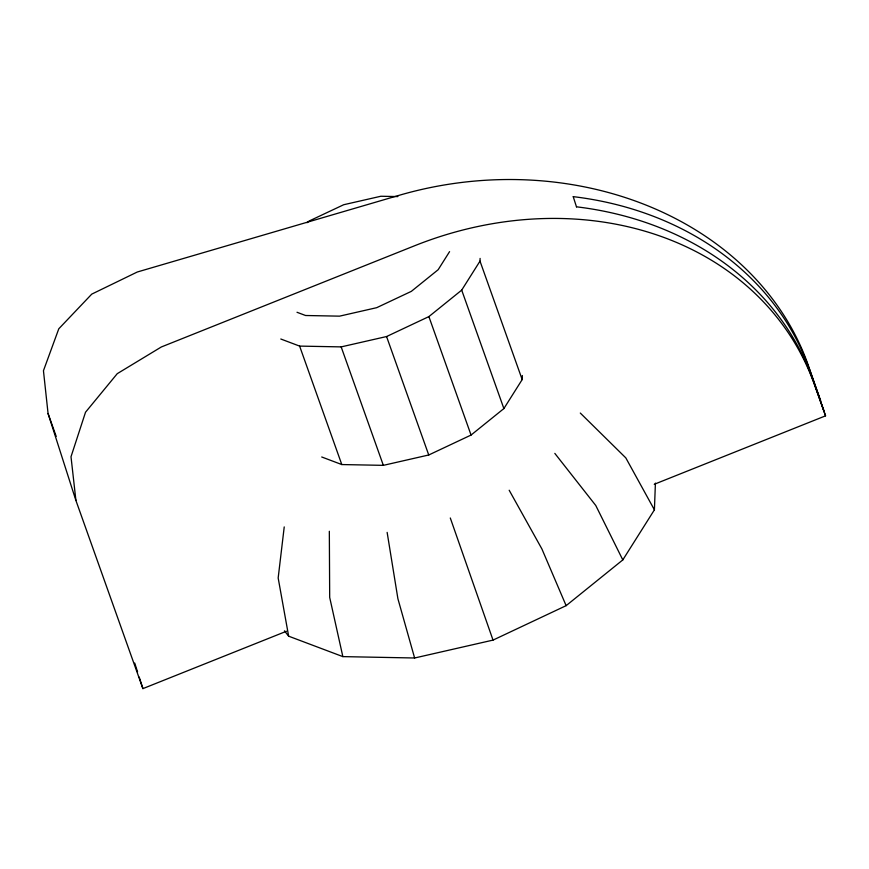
<?xml version="1.0" encoding="UTF-8"?>
<svg xmlns="http://www.w3.org/2000/svg" width="869" height="869" viewBox="0 0 869 869"><rect width="100%" height="100%" fill="white"/><g stroke="black" fill="none" stroke-linecap="round" stroke-linejoin="round"><path stroke-width="1.3" d="M321.715 456.985L341.799 464.557L383.348 465.349L428.743 454.987L471.063 435.054L503.879 408.571L522.182 379.579L480.003 261.124L480.101 258.419M522.182 379.579L522.334 375.517M284.467 630.829L288.649 636.184L342.853 656.616L414.622 657.996L493.027 640.105L566.132 605.66L622.801 559.918L654.411 509.842L655.411 483.11M284.228 526.918L278.167 577.983L288.649 636.184M449.577 251.63L438.172 269.705L411.33 291.365L376.701 307.68L339.562 316.153L305.562 315.501L297.002 312.275M280.796 339.008L299.62 346.101L341.169 346.894L386.564 336.542L428.884 316.598L461.7 290.116L480.003 261.124M307.018 222.703L309.082 221.041L343.711 204.726L380.85 196.253L397.85 196.579M654.259 484.283L825.55 415.838L807.866 364.144A330.709 275.842 -8.7 0 0 398.675 195.449L137.313 271.997L91.756 294.124L58.788 328.797L43.45 370.726L48.067 413.546L75.918 500.49L142.907 688.617L286.488 631.242M580.296 413.047L625.821 457.898L654.411 509.842M554.824 453.39L595.776 505.497L622.801 559.918M509.18 490.235L541.908 548.969L566.132 605.66M809.495 369.227L820.662 400.587M812.754 379.395L823.921 410.755M825.55 415.838L814.383 384.478A330.709 276.679 -26.9 0 0 414.774 245.699L161.33 346.97L117.239 373.681L85.52 412.232L71.008 456.757L75.918 500.49M461.7 290.116L503.879 408.571M428.884 316.598L471.063 435.054M386.564 336.542L428.743 454.987M341.169 346.894L383.348 465.349M299.62 346.101L341.799 464.557M48.067 413.546L56.213 436.423M493.027 640.105L450.294 517.978M573.236 196.72L576.495 206.887M134.717 663.047L137.584 671.987M139.225 677.103L142.907 688.617M414.622 657.996L397.904 598.719L387.139 532.382M342.853 656.616L329.688 597.405L329.329 531.274M576.516 206.822A330.926 277.493 -17.8 0 1 812.667 379.427M573.258 196.644A330.926 277.493 -17.8 0 1 809.408 369.26"/></g></svg>
